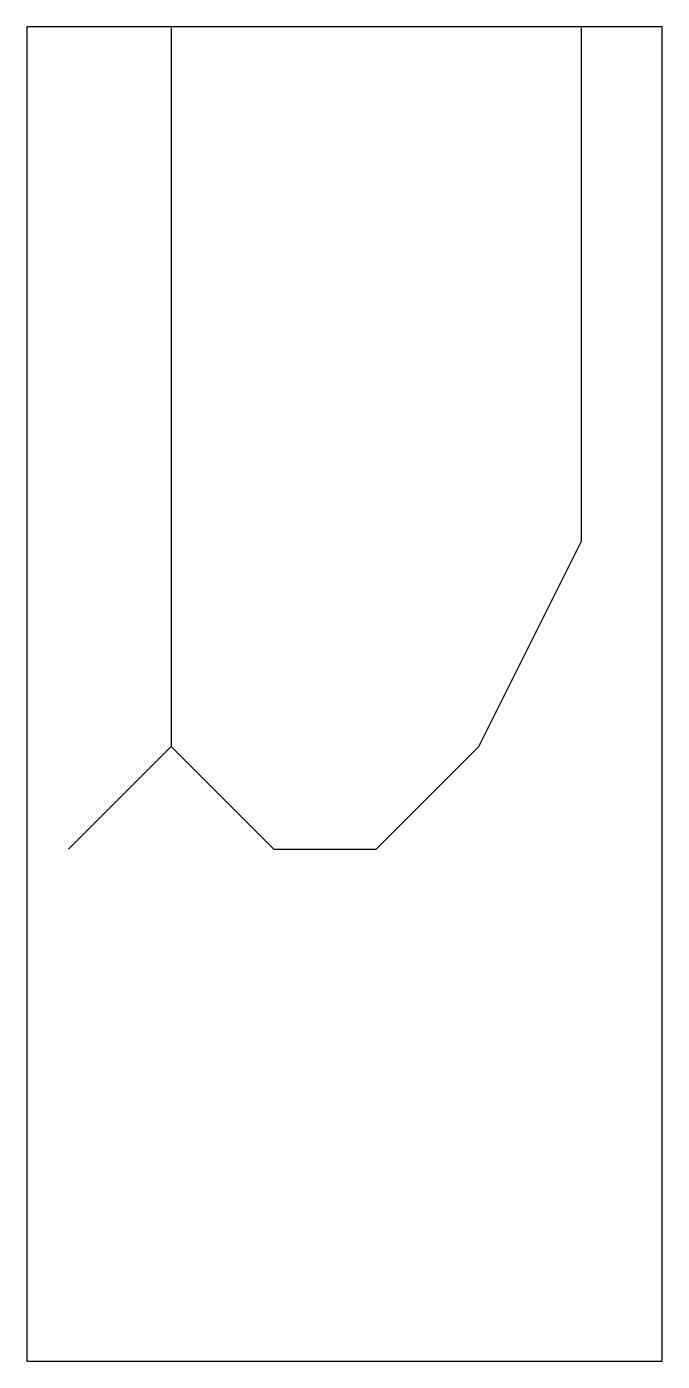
# Model space of a CAD drawing. Extents: x 0 to 19.1, y 0 to 40.
import ezdxf

# ---------------------------------------------------------------- set-up
doc = ezdxf.new("R2010")
doc.units = 0
doc.header["$MEASUREMENT"] = 0
doc.layers.get('0').update_dxf_attribs({"linetype": 'CONTINUOUS'})

msp = doc.modelspace()

# ---------------------------------------------------------------- linework, layer by layer
at = {"color": 0}
for p, q in [((4.33, 39.966), (4.33, 18.427)), ((16.638, 24.581), (16.638, 39.966)), ((13.561, 18.427), (16.638, 24.581)), ((4.33, 18.427), (1.253, 15.35)), ((1.253, 15.35), (4.33, 18.427)), ((4.33, 18.427), (7.407, 15.35)), ((10.484, 15.35), (13.561, 18.427)), ((7.407, 15.35), (10.484, 15.35))]:
    msp.add_line(p, q, dxfattribs=at)
at = {"linetype": 'CONTINUOUS'}
msp.add_lwpolyline([(0, 0), (19.06, 0), (19.06, 40), (0, 40)], close=True, dxfattribs=at)

doc.saveas('drawing.dxf')
